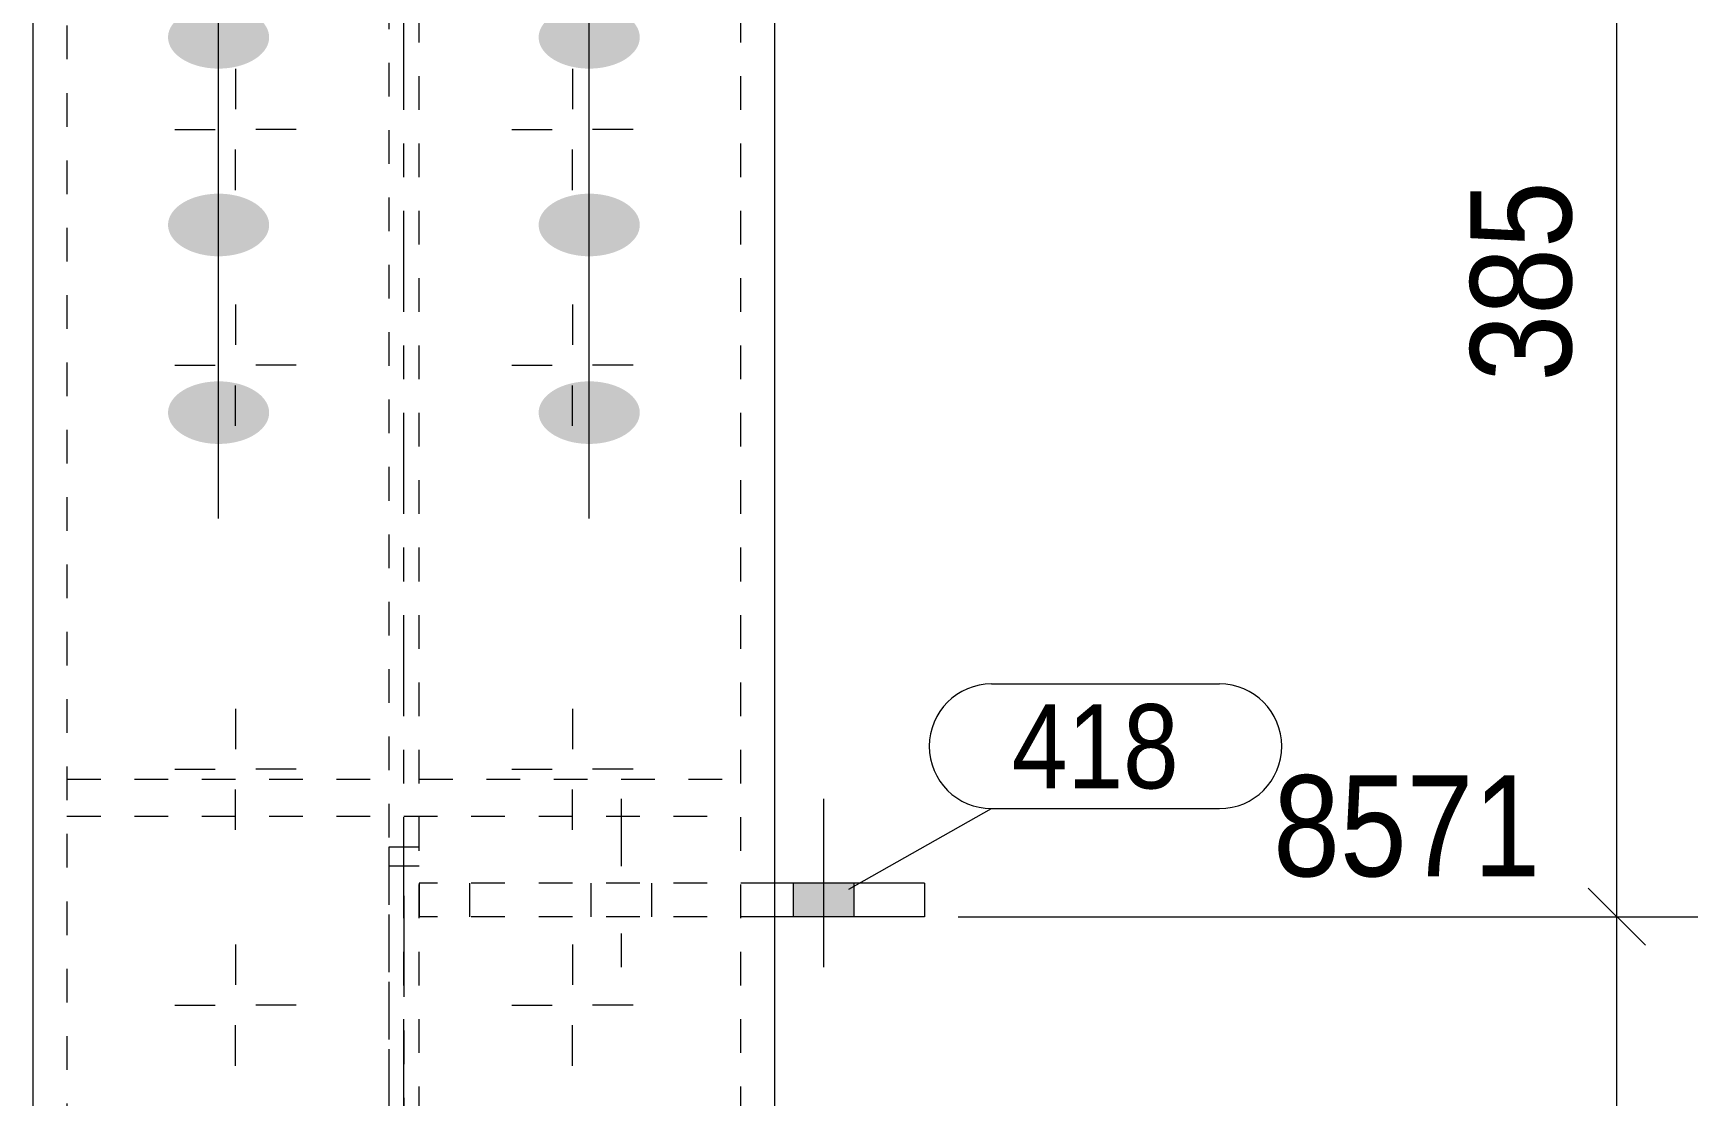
# Model space of a CAD drawing. Header units: millimetres. Extents: x 2 to 579, y 1 to 825.
# Drawn here: x 81.56 to 130.96, y 644.39 to 675.93 of the extents above; entities that cross this region are included whole.
import ezdxf

# ---------------------------------------------------------------- set-up
doc = ezdxf.new("R2010")
doc.units = ezdxf.units.MM
for name, pattern in [('XKITLINE00', [0]), ('XKITLINE01', [4, 1, -1, 1, -1]), ('XKITLINE02', [4, 2, -2]), ('XKITLINE03', [6, 3, -1, 1, -1])]:
    doc.linetypes.add(name, pattern=pattern)
for name, color, linetype, lineweight in [('Bolt', 3, 'Continuous', 0), ('Dimensions', 7, 'Continuous', 0), ('Part', 2, 'Continuous', 0), ('PartMark', 7, 'Continuous', 0)]:
    doc.layers.add(name, color=color, linetype=linetype, lineweight=lineweight)
doc.styles.add('ARIAL', font='ARIAL.TTF')

# ---------------------------------------------------------------- blocks, each defined once
blk = doc.blocks.new('*A27')
at = {"layer": 'Bolt', "color": 3, "linetype": 'XKITLINE00', "lineweight": 0}
for p, q in [((87.557, 674.878), (87.557, 673.679)), ((97.557, 674.878), (97.557, 673.679)), ((85.757, 673.078), (86.956, 673.078)), ((89.357, 673.078), (88.158, 673.078)), ((95.757, 673.078), (96.956, 673.078)), ((99.357, 673.078), (98.158, 673.078)), ((87.557, 671.278), (87.557, 672.477)), ((97.557, 671.278), (97.557, 672.477)), ((87.557, 667.878), (87.557, 666.679)), ((97.557, 667.878), (97.557, 666.679)), ((85.757, 666.078), (86.956, 666.078)), ((89.357, 666.078), (88.158, 666.078)), ((95.757, 666.078), (96.956, 666.078)), ((99.357, 666.078), (98.158, 666.078)), ((87.557, 664.278), (87.557, 665.477)), ((97.557, 664.278), (97.557, 665.477)), ((87.557, 655.878), (87.557, 654.679)), ((97.557, 655.878), (97.557, 654.679)), ((85.757, 654.078), (86.956, 654.078)), ((89.357, 654.078), (88.158, 654.078)), ((95.757, 654.078), (96.956, 654.078)), ((99.357, 654.078), (98.158, 654.078)), ((87.557, 652.278), (87.557, 653.477)), ((97.557, 652.278), (97.557, 653.477)), ((87.557, 648.878), (87.557, 647.679)), ((97.557, 648.878), (97.557, 647.679)), ((85.757, 647.078), (86.956, 647.078)), ((89.357, 647.078), (88.158, 647.078)), ((95.757, 647.078), (96.956, 647.078)), ((99.357, 647.078), (98.158, 647.078)), ((87.557, 645.278), (87.557, 646.477)), ((97.557, 645.278), (97.557, 646.477))]:
    blk.add_line(p, q, dxfattribs=at)
blk = doc.blocks.new('*A29')
at = {"layer": 'Bolt'}
for points in [[(87.02, 674.883), (86.984, 674.884), (86.947, 674.885), (86.91, 674.887), (86.874, 674.89), (86.837, 674.893), (86.801, 674.896), (86.765, 674.901), (86.729, 674.905), (86.693, 674.911), (86.657, 674.916), (86.622, 674.923), (86.587, 674.93), (86.552, 674.937), (86.517, 674.945), (86.483, 674.953), (86.449, 674.962), (86.416, 674.972), (86.383, 674.982), (86.35, 674.992), (86.318, 675.003), (86.286, 675.015), (86.255, 675.027), (86.224, 675.039), (86.193, 675.052), (86.164, 675.066), (86.134, 675.079), (86.106, 675.094), (86.077, 675.108), (86.05, 675.123), (86.023, 675.139), (85.997, 675.155), (85.971, 675.171), (85.946, 675.188), (85.921, 675.205), (85.898, 675.222), (85.875, 675.24), (85.852, 675.258), (85.831, 675.277), (85.81, 675.296), (85.79, 675.315), (85.771, 675.334), (85.752, 675.354), (85.734, 675.374), (85.717, 675.394), (85.701, 675.414), (85.686, 675.435), (85.671, 675.456), (85.658, 675.477), (85.645, 675.499), (85.633, 675.52), (85.622, 675.542), (85.612, 675.564), (85.602, 675.586), (85.594, 675.608), (85.586, 675.63), (85.579, 675.653), (85.573, 675.675), (85.568, 675.698), (85.564, 675.72), (85.561, 675.743), (85.559, 675.766), (85.558, 675.789), (85.557, 675.811), (85.558, 675.834), (85.559, 675.857), (85.561, 675.88), (85.564, 675.902), (85.568, 675.925), (85.573, 675.948), (85.579, 675.97), (85.586, 675.993), (85.594, 676.015), (85.602, 676.037), (85.612, 676.059), (85.622, 676.081), (85.633, 676.103), (85.645, 676.124), (85.658, 676.146), (85.671, 676.167), (85.686, 676.188), (85.701, 676.208), (85.717, 676.229), (85.734, 676.249), (85.752, 676.269), (85.771, 676.289), (85.79, 676.308), (85.81, 676.327), (85.831, 676.346), (85.852, 676.365), (85.875, 676.383), (85.898, 676.401), (85.921, 676.418), (85.946, 676.435), (85.971, 676.452), (85.997, 676.468), (86.023, 676.484), (86.05, 676.5), (86.077, 676.515), (86.106, 676.529), (86.134, 676.544), (86.164, 676.557), (86.193, 676.571), (86.224, 676.584), (86.255, 676.596), (86.286, 676.608), (86.318, 676.619), (86.35, 676.63), (86.383, 676.641), (86.416, 676.651), (86.449, 676.66), (86.483, 676.669), (86.517, 676.678), (86.552, 676.686), (86.587, 676.693), (86.622, 676.7), (86.657, 676.706), (86.693, 676.712), (86.729, 676.718), (86.765, 676.722), (86.801, 676.726), (86.837, 676.73), (86.874, 676.733), (86.91, 676.736), (86.947, 676.738), (86.984, 676.739), (87.02, 676.74), (87.057, 676.74), (87.094, 676.74), (87.131, 676.739), (87.168, 676.738), (87.204, 676.736), (87.241, 676.733), (87.277, 676.73), (87.314, 676.726), (87.35, 676.722), (87.386, 676.718), (87.422, 676.712), (87.457, 676.706), (87.493, 676.7), (87.528, 676.693), (87.563, 676.686), (87.597, 676.678), (87.631, 676.669), (87.665, 676.66), (87.699, 676.651), (87.732, 676.641), (87.764, 676.63), (87.797, 676.619), (87.828, 676.608), (87.86, 676.596), (87.891, 676.584), (87.921, 676.571), (87.951, 676.557), (87.98, 676.544), (88.009, 676.529), (88.037, 676.515), (88.065, 676.5), (88.091, 676.484), (88.118, 676.468), (88.144, 676.452), (88.169, 676.435), (88.193, 676.418), (88.217, 676.401), (88.24, 676.383), (88.262, 676.365), (88.284, 676.346), (88.304, 676.327), (88.324, 676.308), (88.344, 676.289), (88.362, 676.269), (88.38, 676.249), (88.397, 676.229), (88.413, 676.208), (88.428, 676.188), (88.443, 676.167), (88.457, 676.146), (88.469, 676.124), (88.481, 676.103), (88.493, 676.081), (88.503, 676.059), (88.512, 676.037), (88.521, 676.015), (88.528, 675.993), (88.535, 675.97), (88.541, 675.948), (88.546, 675.925), (88.55, 675.902), (88.553, 675.88), (88.555, 675.857), (88.557, 675.834), (88.557, 675.811), (88.557, 675.789), (88.555, 675.766), (88.553, 675.743), (88.55, 675.72), (88.546, 675.698), (88.541, 675.675), (88.535, 675.653), (88.528, 675.63), (88.521, 675.608), (88.512, 675.586), (88.503, 675.564), (88.493, 675.542), (88.481, 675.52), (88.469, 675.499), (88.457, 675.477), (88.443, 675.456), (88.428, 675.435), (88.413, 675.414), (88.397, 675.394), (88.38, 675.374), (88.362, 675.354), (88.344, 675.334), (88.324, 675.315), (88.304, 675.296), (88.284, 675.277), (88.262, 675.258), (88.24, 675.24), (88.217, 675.222), (88.193, 675.205), (88.169, 675.188), (88.144, 675.171), (88.118, 675.155), (88.091, 675.139), (88.065, 675.123), (88.037, 675.108), (88.009, 675.094), (87.98, 675.079), (87.951, 675.066), (87.921, 675.052), (87.891, 675.039), (87.86, 675.027), (87.828, 675.015), (87.797, 675.003), (87.764, 674.992), (87.732, 674.982), (87.699, 674.972), (87.665, 674.962), (87.631, 674.953), (87.597, 674.945), (87.563, 674.937), (87.528, 674.93), (87.493, 674.923), (87.457, 674.916), (87.422, 674.911), (87.386, 674.905), (87.35, 674.901), (87.314, 674.896), (87.277, 674.893), (87.241, 674.89), (87.204, 674.887), (87.168, 674.885), (87.131, 674.884), (87.094, 674.883), (87.057, 674.883)], [(98.02, 674.883), (97.984, 674.884), (97.947, 674.885), (97.91, 674.887), (97.874, 674.89), (97.837, 674.893), (97.801, 674.896), (97.765, 674.901), (97.729, 674.905), (97.693, 674.911), (97.657, 674.916), (97.622, 674.923), (97.587, 674.93), (97.552, 674.937), (97.517, 674.945), (97.483, 674.953), (97.449, 674.962), (97.416, 674.972), (97.383, 674.982), (97.35, 674.992), (97.318, 675.003), (97.286, 675.015), (97.255, 675.027), (97.224, 675.039), (97.193, 675.052), (97.164, 675.066), (97.134, 675.079), (97.106, 675.094), (97.077, 675.108), (97.05, 675.123), (97.023, 675.139), (96.997, 675.155), (96.971, 675.171), (96.946, 675.188), (96.921, 675.205), (96.898, 675.222), (96.875, 675.24), (96.852, 675.258), (96.831, 675.277), (96.81, 675.296), (96.79, 675.315), (96.771, 675.334), (96.752, 675.354), (96.734, 675.374), (96.717, 675.394), (96.701, 675.414), (96.686, 675.435), (96.671, 675.456), (96.658, 675.477), (96.645, 675.499), (96.633, 675.52), (96.622, 675.542), (96.612, 675.564), (96.602, 675.586), (96.594, 675.608), (96.586, 675.63), (96.579, 675.653), (96.573, 675.675), (96.568, 675.698), (96.564, 675.72), (96.561, 675.743), (96.559, 675.766), (96.558, 675.789), (96.557, 675.811), (96.558, 675.834), (96.559, 675.857), (96.561, 675.88), (96.564, 675.902), (96.568, 675.925), (96.573, 675.948), (96.579, 675.97), (96.586, 675.993), (96.594, 676.015), (96.602, 676.037), (96.612, 676.059), (96.622, 676.081), (96.633, 676.103), (96.645, 676.124), (96.658, 676.146), (96.671, 676.167), (96.686, 676.188), (96.701, 676.208), (96.717, 676.229), (96.734, 676.249), (96.752, 676.269), (96.771, 676.289), (96.79, 676.308), (96.81, 676.327), (96.831, 676.346), (96.852, 676.365), (96.875, 676.383), (96.898, 676.401), (96.921, 676.418), (96.946, 676.435), (96.971, 676.452), (96.997, 676.468), (97.023, 676.484), (97.05, 676.5), (97.077, 676.515), (97.106, 676.529), (97.134, 676.544), (97.164, 676.557), (97.193, 676.571), (97.224, 676.584), (97.255, 676.596), (97.286, 676.608), (97.318, 676.619), (97.35, 676.63), (97.383, 676.641), (97.416, 676.651), (97.449, 676.66), (97.483, 676.669), (97.517, 676.678), (97.552, 676.686), (97.587, 676.693), (97.622, 676.7), (97.657, 676.706), (97.693, 676.712), (97.729, 676.718), (97.765, 676.722), (97.801, 676.726), (97.837, 676.73), (97.874, 676.733), (97.91, 676.736), (97.947, 676.738), (97.984, 676.739), (98.02, 676.74), (98.057, 676.74), (98.094, 676.74), (98.131, 676.739), (98.168, 676.738), (98.204, 676.736), (98.241, 676.733), (98.277, 676.73), (98.314, 676.726), (98.35, 676.722), (98.386, 676.718), (98.422, 676.712), (98.457, 676.706), (98.493, 676.7), (98.528, 676.693), (98.563, 676.686), (98.597, 676.678), (98.631, 676.669), (98.665, 676.66), (98.699, 676.651), (98.732, 676.641), (98.764, 676.63), (98.797, 676.619), (98.828, 676.608), (98.86, 676.596), (98.891, 676.584), (98.921, 676.571), (98.951, 676.557), (98.98, 676.544), (99.009, 676.529), (99.037, 676.515), (99.065, 676.5), (99.091, 676.484), (99.118, 676.468), (99.144, 676.452), (99.169, 676.435), (99.193, 676.418), (99.217, 676.401), (99.24, 676.383), (99.262, 676.365), (99.284, 676.346), (99.304, 676.327), (99.324, 676.308), (99.344, 676.289), (99.362, 676.269), (99.38, 676.249), (99.397, 676.229), (99.413, 676.208), (99.428, 676.188), (99.443, 676.167), (99.457, 676.146), (99.469, 676.124), (99.481, 676.103), (99.493, 676.081), (99.503, 676.059), (99.512, 676.037), (99.521, 676.015), (99.528, 675.993), (99.535, 675.97), (99.541, 675.948), (99.546, 675.925), (99.55, 675.902), (99.553, 675.88), (99.555, 675.857), (99.557, 675.834), (99.557, 675.811), (99.557, 675.789), (99.555, 675.766), (99.553, 675.743), (99.55, 675.72), (99.546, 675.698), (99.541, 675.675), (99.535, 675.653), (99.528, 675.63), (99.521, 675.608), (99.512, 675.586), (99.503, 675.564), (99.493, 675.542), (99.481, 675.52), (99.469, 675.499), (99.457, 675.477), (99.443, 675.456), (99.428, 675.435), (99.413, 675.414), (99.397, 675.394), (99.38, 675.374), (99.362, 675.354), (99.344, 675.334), (99.324, 675.315), (99.304, 675.296), (99.284, 675.277), (99.262, 675.258), (99.24, 675.24), (99.217, 675.222), (99.193, 675.205), (99.169, 675.188), (99.144, 675.171), (99.118, 675.155), (99.091, 675.139), (99.065, 675.123), (99.037, 675.108), (99.009, 675.094), (98.98, 675.079), (98.951, 675.066), (98.921, 675.052), (98.891, 675.039), (98.86, 675.027), (98.828, 675.015), (98.797, 675.003), (98.764, 674.992), (98.732, 674.982), (98.699, 674.972), (98.665, 674.962), (98.631, 674.953), (98.597, 674.945), (98.563, 674.937), (98.528, 674.93), (98.493, 674.923), (98.457, 674.916), (98.422, 674.911), (98.386, 674.905), (98.35, 674.901), (98.314, 674.896), (98.277, 674.893), (98.241, 674.89), (98.204, 674.887), (98.168, 674.885), (98.131, 674.884), (98.094, 674.883), (98.057, 674.883)], [(87.02, 669.311), (86.984, 669.312), (86.947, 669.313), (86.91, 669.315), (86.874, 669.318), (86.837, 669.321), (86.801, 669.325), (86.765, 669.329), (86.729, 669.333), (86.693, 669.339), (86.657, 669.345), (86.622, 669.351), (86.587, 669.358), (86.552, 669.365), (86.517, 669.373), (86.483, 669.382), (86.449, 669.391), (86.416, 669.4), (86.383, 669.41), (86.35, 669.421), (86.318, 669.432), (86.286, 669.443), (86.255, 669.455), (86.224, 669.467), (86.193, 669.48), (86.164, 669.494), (86.134, 669.507), (86.106, 669.522), (86.077, 669.536), (86.05, 669.551), (86.023, 669.567), (85.997, 669.583), (85.971, 669.599), (85.946, 669.616), (85.921, 669.633), (85.898, 669.65), (85.875, 669.668), (85.852, 669.686), (85.831, 669.705), (85.81, 669.724), (85.79, 669.743), (85.771, 669.762), (85.752, 669.782), (85.734, 669.802), (85.717, 669.822), (85.701, 669.843), (85.686, 669.863), (85.671, 669.884), (85.658, 669.905), (85.645, 669.927), (85.633, 669.948), (85.622, 669.97), (85.612, 669.992), (85.602, 670.014), (85.594, 670.036), (85.586, 670.058), (85.579, 670.081), (85.573, 670.103), (85.568, 670.126), (85.564, 670.149), (85.561, 670.171), (85.559, 670.194), (85.558, 670.217), (85.557, 670.24), (85.558, 670.262), (85.559, 670.285), (85.561, 670.308), (85.564, 670.331), (85.568, 670.353), (85.573, 670.376), (85.579, 670.398), (85.586, 670.421), (85.594, 670.443), (85.602, 670.465), (85.612, 670.487), (85.622, 670.509), (85.633, 670.531), (85.645, 670.552), (85.658, 670.574), (85.671, 670.595), (85.686, 670.616), (85.701, 670.637), (85.717, 670.657), (85.734, 670.677), (85.752, 670.697), (85.771, 670.717), (85.79, 670.736), (85.81, 670.755), (85.831, 670.774), (85.852, 670.793), (85.875, 670.811), (85.898, 670.829), (85.921, 670.846), (85.946, 670.863), (85.971, 670.88), (85.997, 670.896), (86.023, 670.912), (86.05, 670.928), (86.077, 670.943), (86.106, 670.957), (86.134, 670.972), (86.164, 670.985), (86.193, 670.999), (86.224, 671.012), (86.255, 671.024), (86.286, 671.036), (86.318, 671.048), (86.35, 671.059), (86.383, 671.069), (86.416, 671.079), (86.449, 671.089), (86.483, 671.098), (86.517, 671.106), (86.552, 671.114), (86.587, 671.121), (86.622, 671.128), (86.657, 671.135), (86.693, 671.14), (86.729, 671.146), (86.765, 671.15), (86.801, 671.155), (86.837, 671.158), (86.874, 671.161), (86.91, 671.164), (86.947, 671.166), (86.984, 671.167), (87.02, 671.168), (87.057, 671.168), (87.094, 671.168), (87.131, 671.167), (87.168, 671.166), (87.204, 671.164), (87.241, 671.161), (87.277, 671.158), (87.314, 671.155), (87.35, 671.15), (87.386, 671.146), (87.422, 671.14), (87.457, 671.135), (87.493, 671.128), (87.528, 671.121), (87.563, 671.114), (87.597, 671.106), (87.631, 671.098), (87.665, 671.089), (87.699, 671.079), (87.732, 671.069), (87.764, 671.059), (87.797, 671.048), (87.828, 671.036), (87.86, 671.024), (87.891, 671.012), (87.921, 670.999), (87.951, 670.985), (87.98, 670.972), (88.009, 670.957), (88.037, 670.943), (88.065, 670.928), (88.091, 670.912), (88.118, 670.896), (88.144, 670.88), (88.169, 670.863), (88.193, 670.846), (88.217, 670.829), (88.24, 670.811), (88.262, 670.793), (88.284, 670.774), (88.304, 670.755), (88.324, 670.736), (88.344, 670.717), (88.362, 670.697), (88.38, 670.677), (88.397, 670.657), (88.413, 670.637), (88.428, 670.616), (88.443, 670.595), (88.457, 670.574), (88.469, 670.552), (88.481, 670.531), (88.493, 670.509), (88.503, 670.487), (88.512, 670.465), (88.521, 670.443), (88.528, 670.421), (88.535, 670.398), (88.541, 670.376), (88.546, 670.353), (88.55, 670.331), (88.553, 670.308), (88.555, 670.285), (88.557, 670.262), (88.557, 670.24), (88.557, 670.217), (88.555, 670.194), (88.553, 670.171), (88.55, 670.149), (88.546, 670.126), (88.541, 670.103), (88.535, 670.081), (88.528, 670.058), (88.521, 670.036), (88.512, 670.014), (88.503, 669.992), (88.493, 669.97), (88.481, 669.948), (88.469, 669.927), (88.457, 669.905), (88.443, 669.884), (88.428, 669.863), (88.413, 669.843), (88.397, 669.822), (88.38, 669.802), (88.362, 669.782), (88.344, 669.762), (88.324, 669.743), (88.304, 669.724), (88.284, 669.705), (88.262, 669.686), (88.24, 669.668), (88.217, 669.65), (88.193, 669.633), (88.169, 669.616), (88.144, 669.599), (88.118, 669.583), (88.091, 669.567), (88.065, 669.551), (88.037, 669.536), (88.009, 669.522), (87.98, 669.507), (87.951, 669.494), (87.921, 669.48), (87.891, 669.467), (87.86, 669.455), (87.828, 669.443), (87.797, 669.432), (87.764, 669.421), (87.732, 669.41), (87.699, 669.4), (87.665, 669.391), (87.631, 669.382), (87.597, 669.373), (87.563, 669.365), (87.528, 669.358), (87.493, 669.351), (87.457, 669.345), (87.422, 669.339), (87.386, 669.333), (87.35, 669.329), (87.314, 669.325), (87.277, 669.321), (87.241, 669.318), (87.204, 669.315), (87.168, 669.313), (87.131, 669.312), (87.094, 669.311), (87.057, 669.311)], [(98.02, 669.311), (97.984, 669.312), (97.947, 669.313), (97.91, 669.315), (97.874, 669.318), (97.837, 669.321), (97.801, 669.325), (97.765, 669.329), (97.729, 669.333), (97.693, 669.339), (97.657, 669.345), (97.622, 669.351), (97.587, 669.358), (97.552, 669.365), (97.517, 669.373), (97.483, 669.382), (97.449, 669.391), (97.416, 669.4), (97.383, 669.41), (97.35, 669.421), (97.318, 669.432), (97.286, 669.443), (97.255, 669.455), (97.224, 669.467), (97.193, 669.48), (97.164, 669.494), (97.134, 669.507), (97.106, 669.522), (97.077, 669.536), (97.05, 669.551), (97.023, 669.567), (96.997, 669.583), (96.971, 669.599), (96.946, 669.616), (96.921, 669.633), (96.898, 669.65), (96.875, 669.668), (96.852, 669.686), (96.831, 669.705), (96.81, 669.724), (96.79, 669.743), (96.771, 669.762), (96.752, 669.782), (96.734, 669.802), (96.717, 669.822), (96.701, 669.843), (96.686, 669.863), (96.671, 669.884), (96.658, 669.905), (96.645, 669.927), (96.633, 669.948), (96.622, 669.97), (96.612, 669.992), (96.602, 670.014), (96.594, 670.036), (96.586, 670.058), (96.579, 670.081), (96.573, 670.103), (96.568, 670.126), (96.564, 670.149), (96.561, 670.171), (96.559, 670.194), (96.558, 670.217), (96.557, 670.24), (96.558, 670.262), (96.559, 670.285), (96.561, 670.308), (96.564, 670.331), (96.568, 670.353), (96.573, 670.376), (96.579, 670.398), (96.586, 670.421), (96.594, 670.443), (96.602, 670.465), (96.612, 670.487), (96.622, 670.509), (96.633, 670.531), (96.645, 670.552), (96.658, 670.574), (96.671, 670.595), (96.686, 670.616), (96.701, 670.637), (96.717, 670.657), (96.734, 670.677), (96.752, 670.697), (96.771, 670.717), (96.79, 670.736), (96.81, 670.755), (96.831, 670.774), (96.852, 670.793), (96.875, 670.811), (96.898, 670.829), (96.921, 670.846), (96.946, 670.863), (96.971, 670.88), (96.997, 670.896), (97.023, 670.912), (97.05, 670.928), (97.077, 670.943), (97.106, 670.957), (97.134, 670.972), (97.164, 670.985), (97.193, 670.999), (97.224, 671.012), (97.255, 671.024), (97.286, 671.036), (97.318, 671.048), (97.35, 671.059), (97.383, 671.069), (97.416, 671.079), (97.449, 671.089), (97.483, 671.098), (97.517, 671.106), (97.552, 671.114), (97.587, 671.121), (97.622, 671.128), (97.657, 671.135), (97.693, 671.14), (97.729, 671.146), (97.765, 671.15), (97.801, 671.155), (97.837, 671.158), (97.874, 671.161), (97.91, 671.164), (97.947, 671.166), (97.984, 671.167), (98.02, 671.168), (98.057, 671.168), (98.094, 671.168), (98.131, 671.167), (98.168, 671.166), (98.204, 671.164), (98.241, 671.161), (98.277, 671.158), (98.314, 671.155), (98.35, 671.15), (98.386, 671.146), (98.422, 671.14), (98.457, 671.135), (98.493, 671.128), (98.528, 671.121), (98.563, 671.114), (98.597, 671.106), (98.631, 671.098), (98.665, 671.089), (98.699, 671.079), (98.732, 671.069), (98.764, 671.059), (98.797, 671.048), (98.828, 671.036), (98.86, 671.024), (98.891, 671.012), (98.921, 670.999), (98.951, 670.985), (98.98, 670.972), (99.009, 670.957), (99.037, 670.943), (99.065, 670.928), (99.091, 670.912), (99.118, 670.896), (99.144, 670.88), (99.169, 670.863), (99.193, 670.846), (99.217, 670.829), (99.24, 670.811), (99.262, 670.793), (99.284, 670.774), (99.304, 670.755), (99.324, 670.736), (99.344, 670.717), (99.362, 670.697), (99.38, 670.677), (99.397, 670.657), (99.413, 670.637), (99.428, 670.616), (99.443, 670.595), (99.457, 670.574), (99.469, 670.552), (99.481, 670.531), (99.493, 670.509), (99.503, 670.487), (99.512, 670.465), (99.521, 670.443), (99.528, 670.421), (99.535, 670.398), (99.541, 670.376), (99.546, 670.353), (99.55, 670.331), (99.553, 670.308), (99.555, 670.285), (99.557, 670.262), (99.557, 670.24), (99.557, 670.217), (99.555, 670.194), (99.553, 670.171), (99.55, 670.149), (99.546, 670.126), (99.541, 670.103), (99.535, 670.081), (99.528, 670.058), (99.521, 670.036), (99.512, 670.014), (99.503, 669.992), (99.493, 669.97), (99.481, 669.948), (99.469, 669.927), (99.457, 669.905), (99.443, 669.884), (99.428, 669.863), (99.413, 669.843), (99.397, 669.822), (99.38, 669.802), (99.362, 669.782), (99.344, 669.762), (99.324, 669.743), (99.304, 669.724), (99.284, 669.705), (99.262, 669.686), (99.24, 669.668), (99.217, 669.65), (99.193, 669.633), (99.169, 669.616), (99.144, 669.599), (99.118, 669.583), (99.091, 669.567), (99.065, 669.551), (99.037, 669.536), (99.009, 669.522), (98.98, 669.507), (98.951, 669.494), (98.921, 669.48), (98.891, 669.467), (98.86, 669.455), (98.828, 669.443), (98.797, 669.432), (98.764, 669.421), (98.732, 669.41), (98.699, 669.4), (98.665, 669.391), (98.631, 669.382), (98.597, 669.373), (98.563, 669.365), (98.528, 669.358), (98.493, 669.351), (98.457, 669.345), (98.422, 669.339), (98.386, 669.333), (98.35, 669.329), (98.314, 669.325), (98.277, 669.321), (98.241, 669.318), (98.204, 669.315), (98.168, 669.313), (98.131, 669.312), (98.094, 669.311), (98.057, 669.311)], [(87.02, 663.739), (86.984, 663.74), (86.947, 663.742), (86.91, 663.744), (86.874, 663.746), (86.837, 663.749), (86.801, 663.753), (86.765, 663.757), (86.729, 663.762), (86.693, 663.767), (86.657, 663.773), (86.622, 663.779), (86.587, 663.786), (86.552, 663.793), (86.517, 663.801), (86.483, 663.81), (86.449, 663.819), (86.416, 663.828), (86.383, 663.838), (86.35, 663.849), (86.318, 663.86), (86.286, 663.871), (86.255, 663.883), (86.224, 663.896), (86.193, 663.908), (86.164, 663.922), (86.134, 663.936), (86.106, 663.95), (86.077, 663.965), (86.05, 663.98), (86.023, 663.995), (85.997, 664.011), (85.971, 664.027), (85.946, 664.044), (85.921, 664.061), (85.898, 664.079), (85.875, 664.096), (85.852, 664.114), (85.831, 664.133), (85.81, 664.152), (85.79, 664.171), (85.771, 664.19), (85.752, 664.21), (85.734, 664.23), (85.717, 664.25), (85.701, 664.271), (85.686, 664.291), (85.671, 664.312), (85.658, 664.333), (85.645, 664.355), (85.633, 664.376), (85.622, 664.398), (85.612, 664.42), (85.602, 664.442), (85.594, 664.464), (85.586, 664.487), (85.579, 664.509), (85.573, 664.531), (85.568, 664.554), (85.564, 664.577), (85.561, 664.599), (85.559, 664.622), (85.558, 664.645), (85.557, 664.668), (85.558, 664.69), (85.559, 664.713), (85.561, 664.736), (85.564, 664.759), (85.568, 664.781), (85.573, 664.804), (85.579, 664.826), (85.586, 664.849), (85.594, 664.871), (85.602, 664.893), (85.612, 664.915), (85.622, 664.937), (85.633, 664.959), (85.645, 664.981), (85.658, 665.002), (85.671, 665.023), (85.686, 665.044), (85.701, 665.065), (85.717, 665.085), (85.734, 665.105), (85.752, 665.125), (85.771, 665.145), (85.79, 665.165), (85.81, 665.184), (85.831, 665.202), (85.852, 665.221), (85.875, 665.239), (85.898, 665.257), (85.921, 665.274), (85.946, 665.291), (85.971, 665.308), (85.997, 665.324), (86.023, 665.34), (86.05, 665.356), (86.077, 665.371), (86.106, 665.386), (86.134, 665.4), (86.164, 665.414), (86.193, 665.427), (86.224, 665.44), (86.255, 665.452), (86.286, 665.464), (86.318, 665.476), (86.35, 665.487), (86.383, 665.497), (86.416, 665.507), (86.449, 665.517), (86.483, 665.526), (86.517, 665.534), (86.552, 665.542), (86.587, 665.549), (86.622, 665.556), (86.657, 665.563), (86.693, 665.568), (86.729, 665.574), (86.765, 665.578), (86.801, 665.583), (86.837, 665.586), (86.874, 665.589), (86.91, 665.592), (86.947, 665.594), (86.984, 665.595), (87.02, 665.596), (87.057, 665.596), (87.094, 665.596), (87.131, 665.595), (87.168, 665.594), (87.204, 665.592), (87.241, 665.589), (87.277, 665.586), (87.314, 665.583), (87.35, 665.578), (87.386, 665.574), (87.422, 665.568), (87.457, 665.563), (87.493, 665.556), (87.528, 665.549), (87.563, 665.542), (87.597, 665.534), (87.631, 665.526), (87.665, 665.517), (87.699, 665.507), (87.732, 665.497), (87.764, 665.487), (87.797, 665.476), (87.828, 665.464), (87.86, 665.452), (87.891, 665.44), (87.921, 665.427), (87.951, 665.414), (87.98, 665.4), (88.009, 665.386), (88.037, 665.371), (88.065, 665.356), (88.091, 665.34), (88.118, 665.324), (88.144, 665.308), (88.169, 665.291), (88.193, 665.274), (88.217, 665.257), (88.24, 665.239), (88.262, 665.221), (88.284, 665.202), (88.304, 665.184), (88.324, 665.165), (88.344, 665.145), (88.362, 665.125), (88.38, 665.105), (88.397, 665.085), (88.413, 665.065), (88.428, 665.044), (88.443, 665.023), (88.457, 665.002), (88.469, 664.981), (88.481, 664.959), (88.493, 664.937), (88.503, 664.915), (88.512, 664.893), (88.521, 664.871), (88.528, 664.849), (88.535, 664.826), (88.541, 664.804), (88.546, 664.781), (88.55, 664.759), (88.553, 664.736), (88.555, 664.713), (88.557, 664.69), (88.557, 664.668), (88.557, 664.645), (88.555, 664.622), (88.553, 664.599), (88.55, 664.577), (88.546, 664.554), (88.541, 664.531), (88.535, 664.509), (88.528, 664.487), (88.521, 664.464), (88.512, 664.442), (88.503, 664.42), (88.493, 664.398), (88.481, 664.376), (88.469, 664.355), (88.457, 664.333), (88.443, 664.312), (88.428, 664.291), (88.413, 664.271), (88.397, 664.25), (88.38, 664.23), (88.362, 664.21), (88.344, 664.19), (88.324, 664.171), (88.304, 664.152), (88.284, 664.133), (88.262, 664.114), (88.24, 664.096), (88.217, 664.079), (88.193, 664.061), (88.169, 664.044), (88.144, 664.027), (88.118, 664.011), (88.091, 663.995), (88.065, 663.98), (88.037, 663.965), (88.009, 663.95), (87.98, 663.936), (87.951, 663.922), (87.921, 663.908), (87.891, 663.896), (87.86, 663.883), (87.828, 663.871), (87.797, 663.86), (87.764, 663.849), (87.732, 663.838), (87.699, 663.828), (87.665, 663.819), (87.631, 663.81), (87.597, 663.801), (87.563, 663.793), (87.528, 663.786), (87.493, 663.779), (87.457, 663.773), (87.422, 663.767), (87.386, 663.762), (87.35, 663.757), (87.314, 663.753), (87.277, 663.749), (87.241, 663.746), (87.204, 663.744), (87.168, 663.742), (87.131, 663.74), (87.094, 663.739), (87.057, 663.739)], [(98.02, 663.739), (97.984, 663.74), (97.947, 663.742), (97.91, 663.744), (97.874, 663.746), (97.837, 663.749), (97.801, 663.753), (97.765, 663.757), (97.729, 663.762), (97.693, 663.767), (97.657, 663.773), (97.622, 663.779), (97.587, 663.786), (97.552, 663.793), (97.517, 663.801), (97.483, 663.81), (97.449, 663.819), (97.416, 663.828), (97.383, 663.838), (97.35, 663.849), (97.318, 663.86), (97.286, 663.871), (97.255, 663.883), (97.224, 663.896), (97.193, 663.908), (97.164, 663.922), (97.134, 663.936), (97.106, 663.95), (97.077, 663.965), (97.05, 663.98), (97.023, 663.995), (96.997, 664.011), (96.971, 664.027), (96.946, 664.044), (96.921, 664.061), (96.898, 664.079), (96.875, 664.096), (96.852, 664.114), (96.831, 664.133), (96.81, 664.152), (96.79, 664.171), (96.771, 664.19), (96.752, 664.21), (96.734, 664.23), (96.717, 664.25), (96.701, 664.271), (96.686, 664.291), (96.671, 664.312), (96.658, 664.333), (96.645, 664.355), (96.633, 664.376), (96.622, 664.398), (96.612, 664.42), (96.602, 664.442), (96.594, 664.464), (96.586, 664.487), (96.579, 664.509), (96.573, 664.531), (96.568, 664.554), (96.564, 664.577), (96.561, 664.599), (96.559, 664.622), (96.558, 664.645), (96.557, 664.668), (96.558, 664.69), (96.559, 664.713), (96.561, 664.736), (96.564, 664.759), (96.568, 664.781), (96.573, 664.804), (96.579, 664.826), (96.586, 664.849), (96.594, 664.871), (96.602, 664.893), (96.612, 664.915), (96.622, 664.937), (96.633, 664.959), (96.645, 664.981), (96.658, 665.002), (96.671, 665.023), (96.686, 665.044), (96.701, 665.065), (96.717, 665.085), (96.734, 665.105), (96.752, 665.125), (96.771, 665.145), (96.79, 665.165), (96.81, 665.184), (96.831, 665.202), (96.852, 665.221), (96.875, 665.239), (96.898, 665.257), (96.921, 665.274), (96.946, 665.291), (96.971, 665.308), (96.997, 665.324), (97.023, 665.34), (97.05, 665.356), (97.077, 665.371), (97.106, 665.386), (97.134, 665.4), (97.164, 665.414), (97.193, 665.427), (97.224, 665.44), (97.255, 665.452), (97.286, 665.464), (97.318, 665.476), (97.35, 665.487), (97.383, 665.497), (97.416, 665.507), (97.449, 665.517), (97.483, 665.526), (97.517, 665.534), (97.552, 665.542), (97.587, 665.549), (97.622, 665.556), (97.657, 665.563), (97.693, 665.568), (97.729, 665.574), (97.765, 665.578), (97.801, 665.583), (97.837, 665.586), (97.874, 665.589), (97.91, 665.592), (97.947, 665.594), (97.984, 665.595), (98.02, 665.596), (98.057, 665.596), (98.094, 665.596), (98.131, 665.595), (98.168, 665.594), (98.204, 665.592), (98.241, 665.589), (98.277, 665.586), (98.314, 665.583), (98.35, 665.578), (98.386, 665.574), (98.422, 665.568), (98.457, 665.563), (98.493, 665.556), (98.528, 665.549), (98.563, 665.542), (98.597, 665.534), (98.631, 665.526), (98.665, 665.517), (98.699, 665.507), (98.732, 665.497), (98.764, 665.487), (98.797, 665.476), (98.828, 665.464), (98.86, 665.452), (98.891, 665.44), (98.921, 665.427), (98.951, 665.414), (98.98, 665.4), (99.009, 665.386), (99.037, 665.371), (99.065, 665.356), (99.091, 665.34), (99.118, 665.324), (99.144, 665.308), (99.169, 665.291), (99.193, 665.274), (99.217, 665.257), (99.24, 665.239), (99.262, 665.221), (99.284, 665.202), (99.304, 665.184), (99.324, 665.165), (99.344, 665.145), (99.362, 665.125), (99.38, 665.105), (99.397, 665.085), (99.413, 665.065), (99.428, 665.044), (99.443, 665.023), (99.457, 665.002), (99.469, 664.981), (99.481, 664.959), (99.493, 664.937), (99.503, 664.915), (99.512, 664.893), (99.521, 664.871), (99.528, 664.849), (99.535, 664.826), (99.541, 664.804), (99.546, 664.781), (99.55, 664.759), (99.553, 664.736), (99.555, 664.713), (99.557, 664.69), (99.557, 664.668), (99.557, 664.645), (99.555, 664.622), (99.553, 664.599), (99.55, 664.577), (99.546, 664.554), (99.541, 664.531), (99.535, 664.509), (99.528, 664.487), (99.521, 664.464), (99.512, 664.442), (99.503, 664.42), (99.493, 664.398), (99.481, 664.376), (99.469, 664.355), (99.457, 664.333), (99.443, 664.312), (99.428, 664.291), (99.413, 664.271), (99.397, 664.25), (99.38, 664.23), (99.362, 664.21), (99.344, 664.19), (99.324, 664.171), (99.304, 664.152), (99.284, 664.133), (99.262, 664.114), (99.24, 664.096), (99.217, 664.079), (99.193, 664.061), (99.169, 664.044), (99.144, 664.027), (99.118, 664.011), (99.091, 663.995), (99.065, 663.98), (99.037, 663.965), (99.009, 663.95), (98.98, 663.936), (98.951, 663.922), (98.921, 663.908), (98.891, 663.896), (98.86, 663.883), (98.828, 663.871), (98.797, 663.86), (98.764, 663.849), (98.732, 663.838), (98.699, 663.828), (98.665, 663.819), (98.631, 663.81), (98.597, 663.801), (98.563, 663.793), (98.528, 663.786), (98.493, 663.779), (98.457, 663.773), (98.422, 663.767), (98.386, 663.762), (98.35, 663.757), (98.314, 663.753), (98.277, 663.749), (98.241, 663.746), (98.204, 663.744), (98.168, 663.742), (98.131, 663.74), (98.094, 663.739), (98.057, 663.739)]]:
    blk.add_hatch(color=3, dxfattribs=at).paths.add_polyline_path(points, flags=17)
at = {"layer": 'Bolt', "color": 3, "linetype": 'XKITLINE00', "lineweight": 0}
for p, q in [((87.057, 672.67), (87.057, 678.953)), ((98.057, 672.67), (98.057, 678.953)), ((87.057, 667.098), (87.057, 673.381)), ((98.057, 667.098), (98.057, 673.381)), ((87.057, 661.526), (87.057, 667.809)), ((98.057, 661.526), (98.057, 667.809))]:
    blk.add_line(p, q, dxfattribs=at)
blk = doc.blocks.new('*A35')
at = {"layer": 'Bolt'}
blk.add_hatch(color=3, dxfattribs=at).paths.add_polyline_path([(105.907, 650.702), (105.907, 649.702), (104.107, 649.702), (104.107, 650.702)], flags=17)
blk.add_hatch(color=3, dxfattribs=at).paths.add_polyline_path([(105.907, 650.702), (105.907, 649.702), (104.107, 649.702), (104.107, 650.702)], flags=17)
at = {"layer": 'Bolt', "color": 3, "linetype": 'XKITLINE02', "lineweight": 0}
for p, q in [((99.007, 653.202), (99.007, 648.202)), ((99.007, 653.202), (99.007, 648.202)), ((98.107, 650.702), (98.107, 649.702)), ((98.107, 650.702), (98.107, 649.702)), ((99.907, 650.702), (99.907, 649.702)), ((99.907, 650.702), (99.907, 649.702))]:
    blk.add_line(p, q, dxfattribs=at)
at = {"layer": 'Bolt', "color": 3, "linetype": 'XKITLINE00', "lineweight": 0}
for p, q in [((105.007, 653.202), (105.007, 648.202)), ((105.007, 653.202), (105.007, 648.202)), ((104.107, 650.702), (104.107, 649.702)), ((104.107, 650.702), (104.107, 649.702)), ((105.907, 650.702), (105.907, 649.702)), ((105.907, 650.702), (105.907, 649.702))]:
    blk.add_line(p, q, dxfattribs=at)
blk = doc.blocks.new('*A36')
at = {"layer": 'Part', "color": 7, "linetype": 'XKITLINE01', "lineweight": 0}
for p, q in [((82.557, 688.158), (82.557, 499.659)), ((102.557, 499.659), (102.557, 688.158)), ((92.107, 687.054), (92.107, 499.659)), ((93.007, 499.659), (93.007, 687.054)), ((82.557, 653.786), (92.107, 653.786)), ((93.007, 653.786), (102.557, 653.786)), ((82.557, 652.683), (102.557, 652.683))]:
    blk.add_line(p, q, dxfattribs=at)
at = {"layer": 'Part', "color": 7, "linetype": 'XKITLINE03', "lineweight": 0}
blk.add_line((92.557, 499.659), (92.557, 680.42), dxfattribs=at)
blk = doc.blocks.new('*A37')
at = {"layer": 'Part', "color": 2, "linetype": 'XKITLINE00', "lineweight": 0}
for p, q in [((81.557, 613.509), (81.557, 697.421)), ((103.557, 697.421), (103.557, 613.509))]:
    blk.add_line(p, q, dxfattribs=at)
blk = doc.blocks.new('*A44')
at = {"layer": 'Part', "color": 7, "linetype": 'XKITLINE01', "lineweight": 0}
for p, q in [((92.107, 651.767), (92.107, 499.659)), ((93.007, 651.767), (92.107, 651.767)), ((93.007, 499.659), (93.007, 651.767)), ((92.107, 651.212), (93.007, 651.212))]:
    blk.add_line(p, q, dxfattribs=at)
at = {"layer": 'Part', "color": 7, "linetype": 'XKITLINE03', "lineweight": 0}
blk.add_line((92.557, 650.324), (92.557, 499.659), dxfattribs=at)
blk = doc.blocks.new('*A48')
at = {"layer": 'Part', "color": 7, "linetype": 'XKITLINE01', "lineweight": 0}
for p, q in [((93.007, 650.702), (93.007, 649.702)), ((103.557, 650.702), (93.007, 650.702)), ((94.507, 650.702), (94.507, 649.702)), ((103.557, 649.702), (93.007, 649.702))]:
    blk.add_line(p, q, dxfattribs=at)
at = {"layer": 'Part', "color": 2, "linetype": 'XKITLINE00', "lineweight": 0}
for p, q in [((108.007, 650.702), (103.557, 650.702)), ((108.007, 650.702), (108.007, 649.702)), ((108.007, 649.702), (103.557, 649.702))]:
    blk.add_line(p, q, dxfattribs=at)
blk = doc.blocks.new('*A129')
at = {"layer": 'Dimensions', "color": 7, "linetype": 'XKITLINE00', "lineweight": 0}
for p, q in [((127.709, 650.55), (129.406, 648.853)), ((109.007, 649.702), (130.957, 649.702)), ((128.557, 86.716), (128.557, 649.702))]:
    blk.add_line(p, q, dxfattribs=at)
at = {"layer": 'Dimensions', "color": 3}
blk.add_point((128.557, 649.702), dxfattribs=at)
at = {"layer": 'Dimensions', "color": 3, "style": 'ARIAL', "width": 0.85}
blk.add_text('8571', height=3, dxfattribs=at).set_placement((118.357, 650.902))
blk = doc.blocks.new('*A130')
at = {"layer": 'Dimensions', "color": 7, "linetype": 'XKITLINE00', "lineweight": 0}
for p, q in [((127.709, 689.007), (129.406, 687.31)), ((103.557, 688.158), (130.957, 688.158)), ((128.557, 649.702), (128.557, 688.158)), ((127.709, 650.55), (129.406, 648.853)), ((109.007, 649.702), (130.957, 649.702))]:
    blk.add_line(p, q, dxfattribs=at)
at = {"layer": 'Dimensions', "color": 3}
for p in [(128.557, 688.158), (128.557, 649.702)]:
    blk.add_point(p, dxfattribs=at)
at = {"layer": 'Dimensions', "color": 3, "style": 'ARIAL', "width": 0.85}
blk.add_text('8956', height=3, dxfattribs=at).set_placement((113.857, 689.358))
blk.add_text('385', height=3, rotation=90.0002, dxfattribs=at).set_placement((127.207, 665.592))
blk = doc.blocks.new('*A143')
at = {"layer": 'PartMark', "color": 7, "linetype": 'XKITLINE00', "lineweight": 0}
for p, q in [((110, 656.612), (116.763, 656.612)), ((105.758, 650.52), (110, 652.912)), ((110, 652.912), (116.763, 652.912))]:
    blk.add_line(p, q, dxfattribs=at)
for centre, start, end in [((110, 654.762), 90, 270), ((116.763, 654.762), 270, 90)]:
    blk.add_arc(centre, 1.85, start, end, dxfattribs=at)
at = {"layer": 'PartMark', "color": 3, "style": 'ARIAL', "width": 0.85}
blk.add_text('418', height=2.5, dxfattribs=at).set_placement((110.6, 653.512))

msp = doc.modelspace()

# ---------------------------------------------------------------- block references
at = {"lineweight": 0}
for name in ['*A37', '*A29', '*A130', '*A27', '*A143', '*A129', '*A35', '*A44', '*A48']:
    msp.add_blockref(name, (0, 0), dxfattribs=at)
at = {"layer": 'Part', "lineweight": 0}
msp.add_blockref('*A36', (0, 0), dxfattribs=at)

doc.saveas('drawing.dxf')
